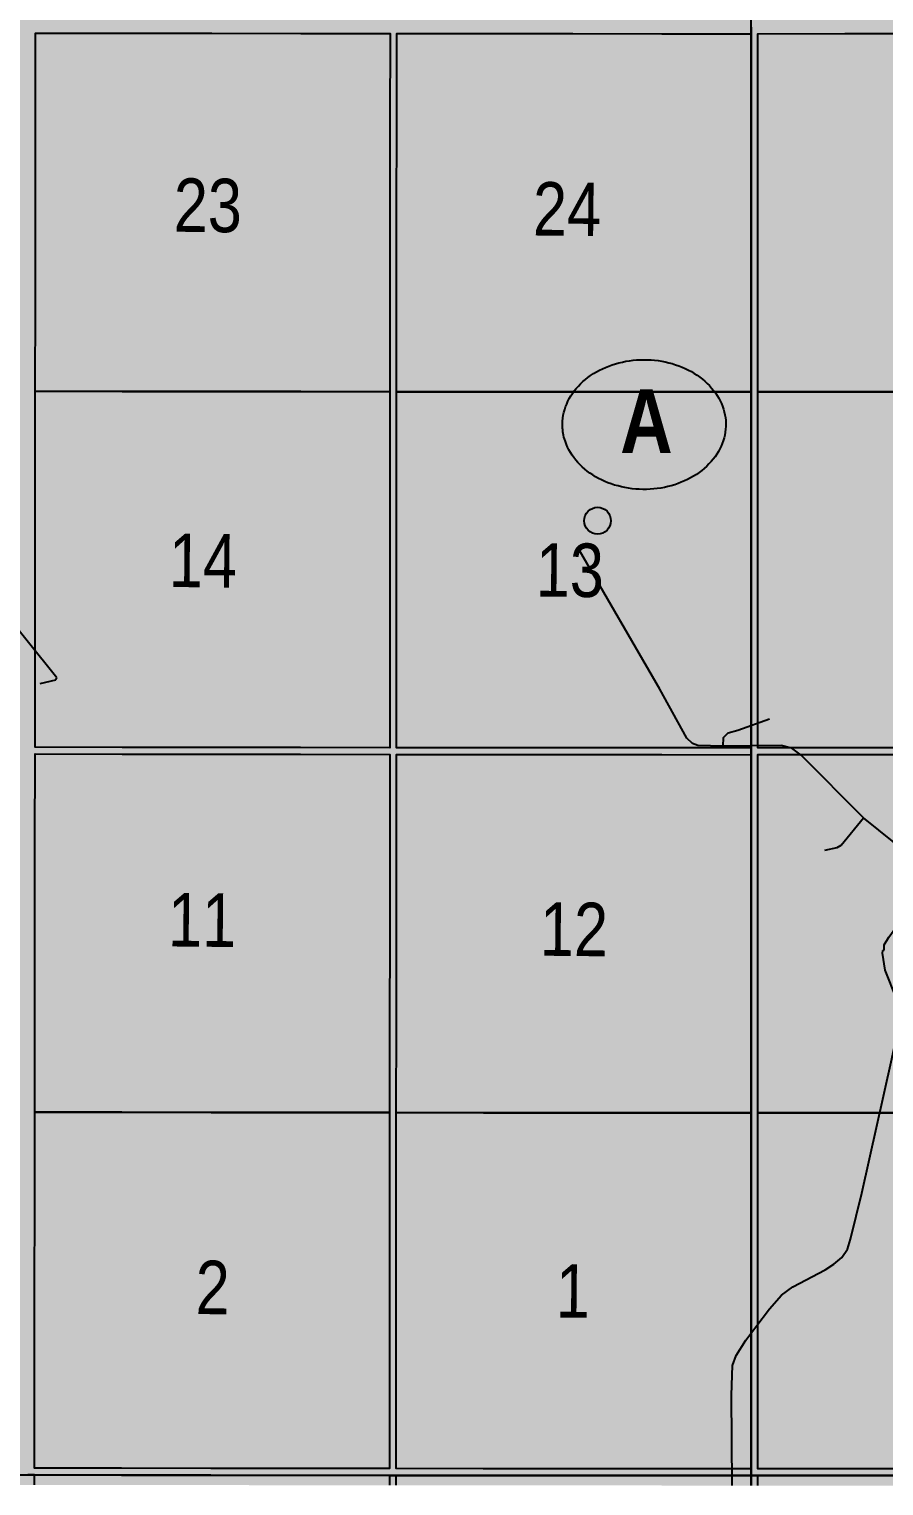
# Model space of a CAD drawing. Extents: x 570482 to 581403, y 6264409 to 6273171.
# Drawn here: x 570737 to 570864.8, y 6270453.6 to 6270671.3 of the extents above; entities that cross this region are included whole.
import ezdxf
from ezdxf.enums import TextEntityAlignment as Align

# ---------------------------------------------------------------- set-up
doc = ezdxf.new("R2010")
doc.units = 0
doc.header["$LTSCALE"] = 5
doc.linetypes.add('DASHED2', pattern=[9.525, 6.35, -3.175])
for name, color, linetype in [('P-PROPOSED', 10, 'Continuous'), ('RoadSeg', 57, 'DASHED2'), ('ROUTE-MAP-HWY', 2, 'Continuous'), ('ROUTE-MAP-LABELS', 210, 'Continuous'), ('Townships', 57, 'Continuous')]:
    doc.layers.add(name, color=color, linetype=linetype)
doc.layers.add('ROUTE-MAP-BACKGROUND-H', color=7, linetype='Continuous', true_color=0xf0ebff)
doc.layers.add('Sections', color=7, linetype='Continuous', true_color=0x13f661)
doc.styles.add('120', font='ARIALN.TTF', dxfattribs={"height": 13})
doc.styles.add('80', font='ARIALN.TTF', dxfattribs={"height": 10})
doc.styles.add('BOLD', font='ARIALNB.TTF')

# ---------------------------------------------------------------- blocks, each defined once
blk = doc.blocks.new('*U90')
h = blk.add_hatch(color=255)
edge = h.paths.add_edge_path()
edge.add_line((-51.5, -11.5), (51.5, -11.5))
edge.add_arc((51.5, -5.5), 6, 270, 360)
edge.add_line((57.5, -5.5), (57.5, 4))
edge.add_arc((51.5, 4), 6, 0, 90)
edge.add_line((51.5, 10), (-51.5, 10))
edge.add_arc((-51.5, 4), 6, 90, 180)
edge.add_line((-57.5, 4), (-57.5, -5.5))
edge.add_arc((-51.5, -5.5), 6, 180, 270)
at = {"color": 210, "flags": 128}
blk.add_lwpolyline([(-51.5, -11.5, 3, 3, 0), (51.5, -11.5, 3, 3, 0.414214), (57.5, -5.5, 3, 3, 0), (57.5, 4, 3, 0, 0.414214), (51.5, 10, 0, 0, 0), (-51.5, 10, 0, 0, 0.414214), (-57.5, 4, 0, 0, 0), (-57.5, -5.5, 0, 3, 0.414214)], format="xyseb", close=True, dxfattribs=at)
for points in [[(-147.96, -37.84, 0, 7.5, 0), (0, 0, 0, 0, 0)], [(180.7, -3.33, 0, 7.5, 0), (0, 0, 0, 0, 0)]]:
    blk.add_lwpolyline(points, format="xyseb", dxfattribs=at)
at = {"color": 210, "style": '80'}
blk.add_attdef('ENTER_TEXT_001', (-35.99, -5), '', height=10, dxfattribs=at)
blk = doc.blocks.new('Route_Letters')
h = blk.add_hatch(color=255)
h.dxf.hatch_style = 1
edge = h.paths.add_edge_path()
edge.add_ellipse((-0.12, 0.46), major_axis=(-11.97, 0), ratio=0.789318, start_angle=0, end_angle=360)
at = {"color": 5}
blk.add_open_spline([(-12.34, 0.46), (-12.34, -0.25), (-12.24, -0.97), (-11.72, -2.79), (-11.14, -3.88), (-9.56, -5.81), (-8.54, -6.66), (-6.22, -8.02), (-4.9, -8.54), (-2.12, -9.17), (-0.66, -9.3), (2.22, -9.13), (3.64, -8.84), (6.27, -7.89), (7.48, -7.22), (9.54, -5.6), (10.38, -4.64), (11.6, -2.54), (11.97, -1.4), (12.18, 0.91), (12.02, 2.08), (11.2, 4.3), (10.54, 5.35), (8.8, 7.2), (7.72, 7.99), (5.29, 9.24), (3.93, 9.68), (1.11, 10.18), (-0.35, 10.23), (-3.22, 9.91), (-4.61, 9.55), (-7.16, 8.47), (-8.32, 7.75), (-10.24, 6.02), (-11, 5.02), (-12.05, 2.86), (-12.32, 1.7), (-12.34, 0.52), (-12.34, 0.49), (-12.34, 0.46)], degree=3, knots=[0, 0, 0, 0, 0.219529, 0.219529, 0.575727, 0.575727, 0.931924, 0.931924, 1.288121, 1.288121, 1.644318, 1.644318, 2.000515, 2.000515, 2.356712, 2.356712, 2.712909, 2.712909, 3.069107, 3.069107, 3.425304, 3.425304, 3.781501, 3.781501, 4.137698, 4.137698, 4.493895, 4.493895, 4.850092, 4.850092, 5.20629, 5.20629, 5.562487, 5.562487, 5.918684, 5.918684, 6.274881, 6.274881, 6.283185, 6.283185, 6.283185, 6.283185], dxfattribs=at)
at = {"color": 14, "style": 'BOLD'}
blk.add_attdef('A', text='', height=9.5, dxfattribs=at).set_placement((0.22, 0.98), align=Align.MIDDLE)
blk = doc.blocks.new('AA')
at = {"const_width": 4}
blk.add_lwpolyline([(-1, 0, 1), (1, 0, 1)], format="xyb", close=True, dxfattribs=at)
blk.add_circle((0, 0), 2)

msp = doc.modelspace()

# ---------------------------------------------------------------- hatches: boundary and pattern name
at = {"layer": 'ROUTE-MAP-BACKGROUND-H'}
h = msp.add_hatch(color=256, dxfattribs=at)
h.dxf.hatch_style = 1
h.paths.add_polyline_path([(571171.112, 6270453.937), (571171.532, 6270781.165), (571139.113, 6270781.063), (571139.013, 6270832.812), (571138.478, 6271104.55), (570482.402, 6271104.607), (570481.546, 6270777.122), (570519.672, 6270776.969), (570518.91, 6270453.936), (570899.088, 6270453.629), (571061.346, 6270453.809)])

# ---------------------------------------------------------------- linework, layer by layer
at = {"layer": 'P-PROPOSED', "color": 90, "const_width": 1.998, "flags": 128}
msp.add_lwpolyline([(570819.351, 6270593.362), (570804.255, 6270619.965), (570801.527, 6270624.135), (570795.149, 6270635.152), (570794.939, 6270636.62), (570795.23, 6270638.146), (570795.96, 6270640.097), (570796.438, 6270640.855), (570797.885, 6270641.863), (570809.77, 6270646.264), (570812.183, 6270647.324), (570814.074, 6270649.023), (570817.534, 6270653.161), (570819.317, 6270654.33), (570821.226, 6270655.098), (570822.797, 6270655.538), (570824.264, 6270655.681), (570829.471, 6270654.633), (570831.701, 6270654.63), (570845.021, 6270659.374), (570846.431, 6270660.117), (570847.174, 6270660.804), (570848.234, 6270662.55), (570849.081, 6270665.565), (570849.228, 6270668.491), (570848.596, 6270670.564), (570845.081, 6270677.575)], dxfattribs=at)
at = {"layer": 'RoadSeg'}
for points in [[(570840.828, 6270564.171), (570837.003, 6270564.266), (570836.209, 6270564.545), (570835.39, 6270565.357), (570831.348, 6270572.676), (570819.351, 6270593.362)], [(570738.718, 6270573.533), (570741.023, 6270574.062), (570741.194, 6270574.359), (570731.465, 6270586.464)], [(570840.828, 6270564.171), (570840.848, 6270565.435), (570841.559, 6270566.156), (570842.996, 6270566.532), (570847.749, 6270568.253)], [(570861.787, 6270553.452), (570852.487, 6270562.819), (570851.073, 6270563.873), (570849.548, 6270564.264), (570840.828, 6270564.171)], [(570856.019, 6270548.62), (570857.855, 6270548.99), (570858.459, 6270549.346), (570861.787, 6270553.452)], [(570866.033, 6270517.445), (570866.969, 6270521.889), (570867.142, 6270524.349), (570866.774, 6270526.285), (570865.048, 6270530.672), (570864.622, 6270533.207), (570864.695, 6270533.606), (570864.863, 6270533.67), (570864.909, 6270534.467), (570865.593, 6270535.621), (570869.54, 6270541.048), (570869.987, 6270541.906), (570870.408, 6270543.297), (570870.431, 6270544.728), (570869.954, 6270546.1), (570869.436, 6270546.94), (570868.422, 6270548.088), (570861.787, 6270553.452)], [(570842.142, 6270453.675), (570842.064, 6270467.184), (570842.201, 6270471.607), (570842.758, 6270473.13), (570844.192, 6270475.403), (570845.686, 6270477.369), (570847.762, 6270480.103), (570849.525, 6270482.105), (570851.242, 6270483.342), (570856.075, 6270485.893), (570857.353, 6270486.738), (570858.534, 6270487.751), (570859.386, 6270489.001), (570859.876, 6270490.491), (570861.551, 6270497.385), (570866.033, 6270517.445)]]:
    msp.add_lwpolyline(points, dxfattribs=at)
at = {"layer": 'ROUTE-MAP-HWY', "const_width": 1.998}
for points in [[(570819.351, 6270593.362), (570950.308, 6270600.493)], [(570731.465, 6270586.464), (570732.21, 6270586.707), (570733.018, 6270586.947), (570733.816, 6270587.175), (570734.889, 6270587.463), (570735.878, 6270587.713), (570736.809, 6270587.929), (570737.852, 6270588.151), (570738.892, 6270588.36), (570739.745, 6270588.522), (570740.646, 6270588.678), (570741.538, 6270588.818), (570742.52, 6270588.958), (570743.498, 6270589.083), (570744.447, 6270589.191), (570745.479, 6270589.293), (570746.415, 6270589.371), (570747.288, 6270589.435), (570748.25, 6270589.495), (570819.351, 6270593.362)]]:
    msp.add_lwpolyline(points, dxfattribs=at)
at = {"layer": 'Sections', "color": 8}
for points in [[(570750.973, 6270617.156), (570737.971, 6270617.172), (570737.982, 6270630.552), (570737.992, 6270643.933), (570738.003, 6270657.314), (570738.013, 6270670.694), (570751.01, 6270670.679), (570764.341, 6270670.662), (570777.672, 6270670.646), (570791.003, 6270670.63), (570790.998, 6270657.249), (570790.993, 6270643.868), (570790.988, 6270630.487), (570790.983, 6270617.107), (570777.646, 6270617.123), (570764.31, 6270617.139)], [(570804.989, 6270617.097), (570791.986, 6270617.106), (570791.991, 6270630.487), (570791.997, 6270643.868), (570792.002, 6270657.248), (570792.007, 6270670.629), (570805.003, 6270670.62), (570818.335, 6270670.611), (570831.667, 6270670.602), (570844.998, 6270670.593), (570844.999, 6270657.212), (570844.999, 6270643.832), (570844.999, 6270630.451), (570845, 6270617.07), (570831.663, 6270617.079), (570818.326, 6270617.088)], [(570859.007, 6270617.086), (570846.004, 6270617.071), (570846.003, 6270630.452), (570846.003, 6270643.833), (570846.002, 6270657.214), (570846.002, 6270670.594), (570859, 6270670.609), (570872.333, 6270670.625), (570885.667, 6270670.64), (570899, 6270670.656), (570899.005, 6270657.275), (570899.011, 6270643.894), (570899.017, 6270630.513), (570899.022, 6270617.132), (570885.684, 6270617.117), (570872.346, 6270617.101)], [(570750.937, 6270563.967), (570737.929, 6270563.983), (570737.94, 6270577.029), (570737.95, 6270590.41), (570737.961, 6270603.791), (570737.971, 6270617.172), (570750.973, 6270617.156), (570764.31, 6270617.139), (570777.646, 6270617.123), (570790.983, 6270617.107), (570790.978, 6270603.726), (570790.973, 6270590.345), (570790.968, 6270576.964), (570790.963, 6270563.918), (570777.621, 6270563.935), (570764.279, 6270563.951)], [(570804.974, 6270563.909), (570791.966, 6270563.918), (570791.971, 6270576.964), (570791.976, 6270590.345), (570791.981, 6270603.725), (570791.986, 6270617.106), (570804.989, 6270617.097), (570818.326, 6270617.088), (570831.663, 6270617.079), (570845, 6270617.07), (570845, 6270603.689), (570845.001, 6270590.309), (570845.001, 6270576.928), (570845.001, 6270563.882), (570831.659, 6270563.891), (570818.317, 6270563.9)], [(570859.014, 6270563.898), (570846.005, 6270563.883), (570846.005, 6270576.929), (570846.004, 6270590.31), (570846.004, 6270603.691), (570846.004, 6270617.071), (570859.007, 6270617.086), (570872.346, 6270617.101), (570885.684, 6270617.117), (570899.022, 6270617.132), (570899.028, 6270603.751), (570899.033, 6270590.37), (570899.039, 6270576.989), (570899.044, 6270563.943), (570885.701, 6270563.928), (570872.357, 6270563.913)], [(570750.899, 6270509.441), (570737.886, 6270509.457), (570737.897, 6270522.837), (570737.908, 6270536.218), (570737.918, 6270549.599), (570737.929, 6270562.979), (570750.936, 6270562.964), (570764.278, 6270562.947), (570777.62, 6270562.931), (570790.962, 6270562.915), (570790.957, 6270549.534), (570790.952, 6270536.153), (570790.947, 6270522.772), (570790.942, 6270509.392), (570777.595, 6270509.408), (570764.247, 6270509.424)], [(570804.959, 6270509.382), (570791.946, 6270509.391), (570791.951, 6270522.772), (570791.956, 6270536.153), (570791.961, 6270549.533), (570791.966, 6270562.914), (570804.974, 6270562.905), (570818.316, 6270562.896), (570831.659, 6270562.887), (570845.001, 6270562.878), (570845.002, 6270549.497), (570845.002, 6270536.117), (570845.002, 6270522.736), (570845.002, 6270509.355), (570831.655, 6270509.364), (570818.307, 6270509.373)], [(570859.02, 6270509.371), (570846.006, 6270509.356), (570846.006, 6270522.737), (570846.006, 6270536.118), (570846.005, 6270549.499), (570846.005, 6270562.879), (570859.014, 6270562.894), (570872.357, 6270562.909), (570885.701, 6270562.924), (570899.044, 6270562.939), (570899.05, 6270549.559), (570899.055, 6270536.178), (570899.061, 6270522.797), (570899.066, 6270509.416), (570885.717, 6270509.401), (570872.369, 6270509.386)], [(570750.863, 6270456.252), (570737.845, 6270456.268), (570737.855, 6270469.314), (570737.865, 6270482.695), (570737.876, 6270496.076), (570737.886, 6270509.457), (570750.899, 6270509.441), (570764.247, 6270509.424), (570777.595, 6270509.408), (570790.942, 6270509.392), (570790.937, 6270496.011), (570790.932, 6270482.63), (570790.927, 6270469.249), (570790.922, 6270456.203), (570777.569, 6270456.22), (570764.216, 6270456.236)], [(570804.944, 6270456.194), (570791.926, 6270456.203), (570791.931, 6270469.249), (570791.936, 6270482.63), (570791.941, 6270496.01), (570791.946, 6270509.391), (570804.959, 6270509.382), (570818.307, 6270509.373), (570831.655, 6270509.364), (570845.002, 6270509.355), (570845.003, 6270495.974), (570845.003, 6270482.594), (570845.003, 6270469.213), (570845.003, 6270456.167), (570831.65, 6270456.176), (570818.297, 6270456.185)], [(570859.026, 6270456.182), (570846.007, 6270456.168), (570846.007, 6270469.214), (570846.006, 6270482.595), (570846.006, 6270495.975), (570846.006, 6270509.356), (570859.02, 6270509.371), (570872.369, 6270509.386), (570885.717, 6270509.401), (570899.066, 6270509.416), (570899.071, 6270496.035), (570899.077, 6270482.654), (570899.082, 6270469.273), (570899.087, 6270456.227), (570885.733, 6270456.212), (570872.38, 6270456.197)]]:
    msp.add_lwpolyline(points, close=True, dxfattribs=at)
for points in [[(570737.842, 6270453.759), (570737.844, 6270455.265), (570750.862, 6270455.249), (570764.215, 6270455.232), (570777.569, 6270455.216), (570790.922, 6270455.2), (570790.921, 6270453.716)], [(570791.925, 6270453.715), (570791.925, 6270455.199), (570804.944, 6270455.19), (570818.297, 6270455.181), (570831.65, 6270455.172), (570845.003, 6270455.163), (570845.003, 6270453.673)], [(570846.007, 6270453.672), (570846.007, 6270455.164), (570859.026, 6270455.179), (570872.38, 6270455.194), (570885.734, 6270455.208), (570899.087, 6270455.223), (570899.088, 6270453.629)]]:
    msp.add_lwpolyline(points, dxfattribs=at)
at = {"layer": 'Townships'}
for points in [[(570872.38, 6270455.194), (570846.007, 6270455.164), (570845.003, 6270455.163), (570845.003, 6270456.167), (570845.003, 6270482.594), (570845.002, 6270509.355), (570845.002, 6270536.117), (570845.001, 6270562.878), (570845.001, 6270563.882), (570845.001, 6270590.309), (570845, 6270617.07), (570844.999, 6270643.832), (570844.998, 6270670.593), (570844.998, 6270671.597), (570844.997, 6270698.024), (570844.996, 6270724.785), (570844.995, 6270751.547), (570844.995, 6270778.137), (570845.999, 6270778.138), (570872.31, 6270778.169)], [(570844.998, 6270671.597), (570844.998, 6270670.593), (570844.999, 6270643.832), (570845, 6270617.07), (570845.001, 6270590.309), (570845.001, 6270563.882), (570845.001, 6270562.878), (570845.002, 6270536.117), (570845.002, 6270509.355), (570845.003, 6270482.594), (570845.003, 6270456.167), (570845.003, 6270455.163), (570818.297, 6270455.181), (570791.925, 6270455.199), (570790.922, 6270455.2), (570764.215, 6270455.232), (570737.844, 6270455.265), (570736.84, 6270455.266)], [(570520.504, 6270453.935), (570520.508, 6270455.529), (570521.511, 6270455.528), (570547.884, 6270455.496), (570574.591, 6270455.464), (570575.595, 6270455.462), (570601.967, 6270455.43), (570628.674, 6270455.398), (570629.678, 6270455.397), (570656.051, 6270455.365), (570682.759, 6270455.332), (570683.762, 6270455.331), (570710.134, 6270455.298), (570736.84, 6270455.266), (570737.844, 6270455.265), (570764.215, 6270455.232), (570790.922, 6270455.2), (570791.925, 6270455.199), (570818.297, 6270455.181), (570845.003, 6270455.163), (570845.003, 6270453.673)], [(570845.003, 6270453.673), (570845.003, 6270455.163), (570846.007, 6270455.164), (570872.38, 6270455.194), (570899.087, 6270455.223), (570900.091, 6270455.224), (570926.464, 6270455.254), (570953.172, 6270455.284), (570954.175, 6270455.285), (570980.549, 6270455.314), (571007.257, 6270455.344), (571008.261, 6270455.345), (571034.635, 6270455.374), (571061.344, 6270455.403), (571062.348, 6270455.404), (571088.722, 6270455.434), (571115.431, 6270455.463), (571116.434, 6270455.464), (571142.809, 6270455.496), (571169.519, 6270455.529), (571169.523, 6270453.935)]]:
    msp.add_lwpolyline(points, dxfattribs=at)

# ---------------------------------------------------------------- block references
at = {"xscale": 0.9991538570965635, "yscale": 0.9991538570965635, "zscale": 0.9991538570965635}
msp.add_blockref('Route_Letters', (570829.116, 6270611.742), dxfattribs=at).add_auto_attribs({'A': 'A'})
msp.add_blockref('AA', (570822.033, 6270597.835), dxfattribs=at)
at = {"layer": 'ROUTE-MAP-LABELS'}
ref = msp.add_blockref('*U90', (570979.61, 6270636.11), dxfattribs=dict(at, xscale=0.99957568, yscale=0.99957568, zscale=0.99957568, rotation=0.006385101410169993))
ref.add_attrib('ENTER_TEXT_001', '35.8 km TO HWY. 88', (570925.227, 6270631.103), dxfattribs={"layer": '0', "color": 210, "height": 9.99576, "rotation": 0.00639, "style": '80'})

# ---------------------------------------------------------------- texts
at = {"layer": 'RoadSeg', "style": '120'}
for s, height, rotation, p in [('86-13-5', 39.9491, 359.95761, (570622.189, 6270651.225)), ('23', 7.9898, 359.45036, (570758.639, 6270641.012)), ('24', 7.9898, 359.45036, (570812.345, 6270640.454)), ('14', 7.9898, 359.45036, (570757.911, 6270587.933)), ('13', 7.9898, 359.45036, (570812.765, 6270586.508)), ('11', 7.9898, 359.45036, (570757.78, 6270534.229)), ('12', 7.9898, 359.45036, (570813.384, 6270532.842)), ('2', 7.99, 359.45036, (570761.908, 6270479.303)), ('1', 7.99, 359.45036, (570815.76, 6270478.787))]:
    msp.add_text(s, height=height, rotation=rotation, dxfattribs=at).set_placement(p)

doc.saveas('drawing.dxf')
